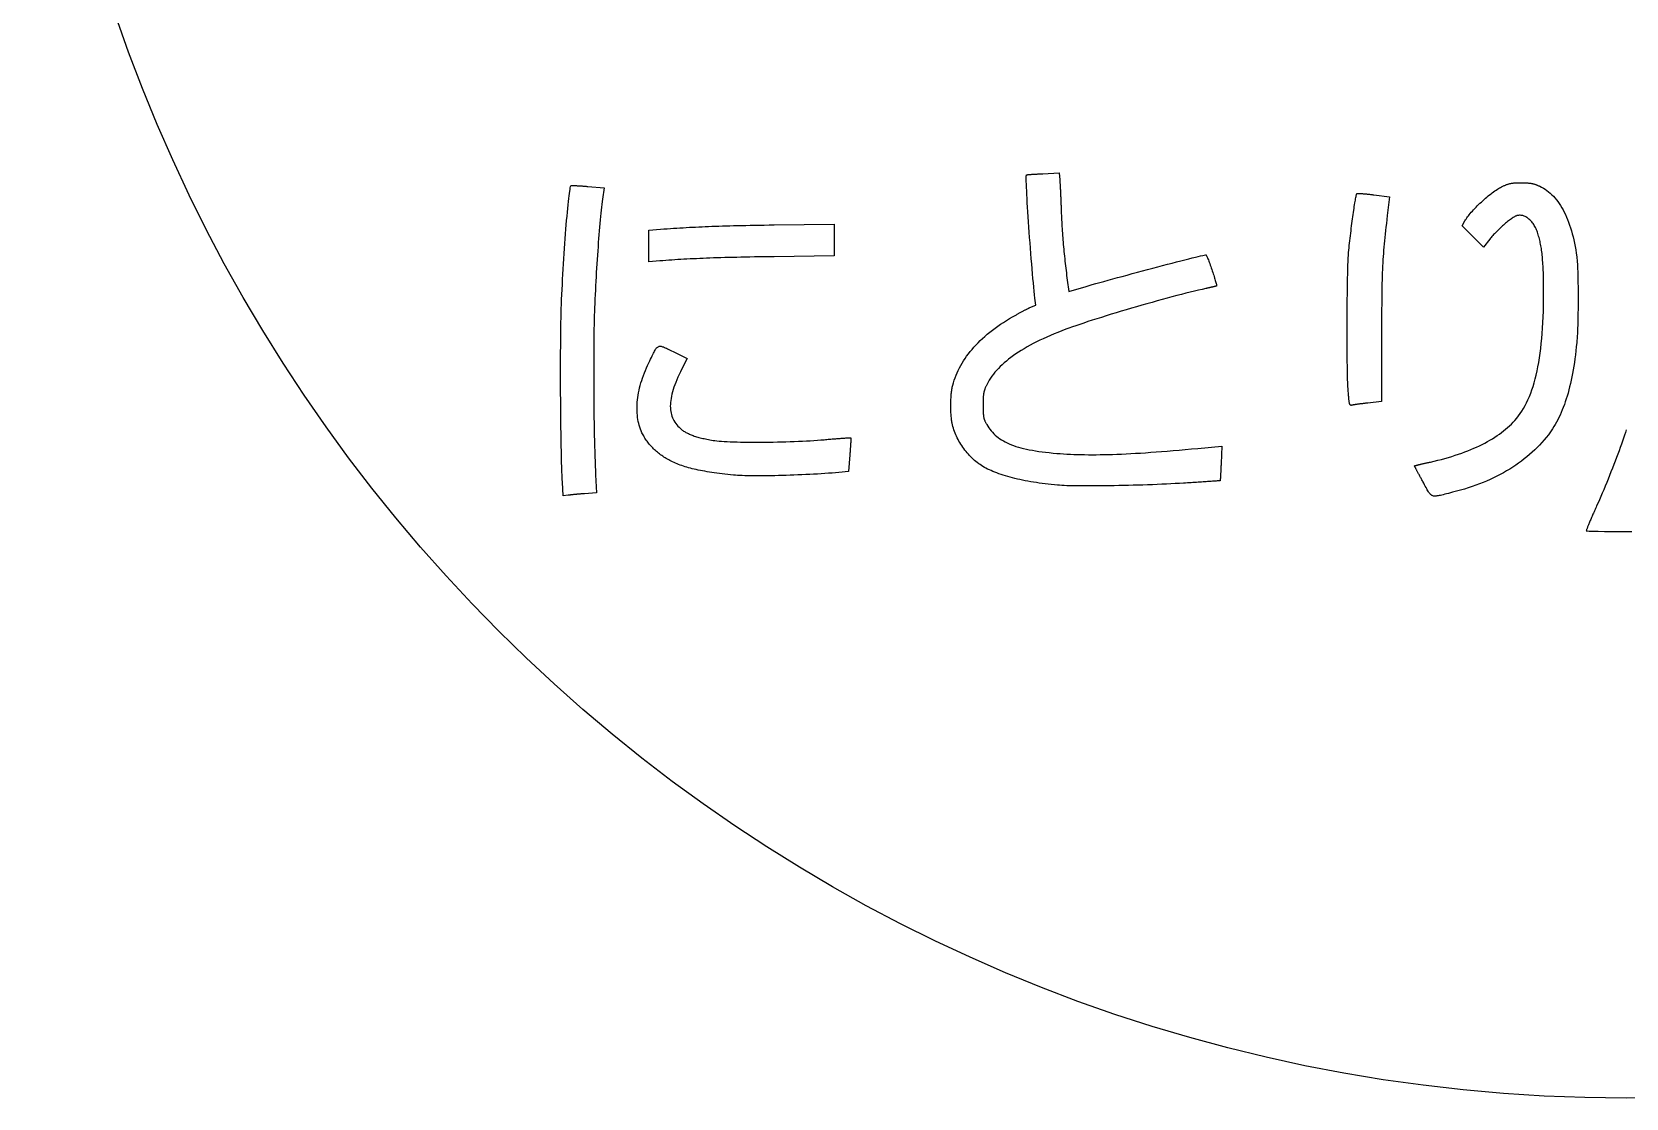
# Model space of a CAD drawing. Extents: x 2.5 to 77.5, y 2.5 to 77.5.
# Drawn here: x 2.5 to 40, y 2.5 to 27.58 of the extents above; entities that cross this region are included whole.
import ezdxf

# ---------------------------------------------------------------- set-up
doc = ezdxf.new("R2010")
doc.units = 0
doc.layers.get('0').update_dxf_attribs({"linetype": 'CONTINUOUS'})
doc.layers.add('NAME', color=7, linetype='CONTINUOUS')
doc.layers.add('NITORI', color=7, linetype='CONTINUOUS')

msp = doc.modelspace()

# ---------------------------------------------------------------- linework, layer by layer
msp.add_circle((40, 40), 37.5)
at = {"layer": 'NAME'}
for points in [[(24.528, 20.005), (24.57, 20.059), (24.614, 20.111), (24.66, 20.164), (24.708, 20.216), (24.757, 20.267), (24.809, 20.317), (24.862, 20.367), (24.917, 20.417), (24.974, 20.466), (25.033, 20.514), (25.093, 20.562), (25.156, 20.609), (25.22, 20.655), (25.286, 20.701), (25.354, 20.746), (25.423, 20.79), (25.495, 20.834), (25.568, 20.877), (25.583, 20.886), (25.597, 20.894), (25.612, 20.903), (25.627, 20.911), (25.643, 20.92), (25.658, 20.928), (25.673, 20.937), (25.688, 20.945), (25.704, 20.953), (25.719, 20.962), (25.734, 20.97), (25.749, 20.978), (25.764, 20.986), (25.779, 20.994), (25.793, 21.002), (25.808, 21.009), (25.822, 21.017), (25.836, 21.024), (25.849, 21.031), (25.862, 21.038), (25.875, 21.044), (25.888, 21.051), (25.9, 21.057), (25.911, 21.062), (25.922, 21.068), (25.933, 21.073), (25.943, 21.078), (25.952, 21.082), (25.961, 21.086), (25.969, 21.09), (25.977, 21.093), (26.114, 21.152), (26.095, 21.315), (26.086, 21.395), (26.077, 21.482), (26.067, 21.576), (26.058, 21.676), (26.048, 21.782), (26.038, 21.892), (26.028, 22.007), (26.018, 22.125), (26.009, 22.245), (25.999, 22.368), (25.989, 22.492), (25.98, 22.617), (25.97, 22.742), (25.961, 22.866), (25.953, 22.989), (25.944, 23.11), (25.936, 23.228), (25.929, 23.343), (25.922, 23.454), (25.915, 23.56), (25.91, 23.66), (25.905, 23.755), (25.9, 23.842), (25.896, 23.923), (25.893, 23.995), (25.891, 24.058), (25.89, 24.112), (25.89, 24.155), (25.89, 24.188), (25.892, 24.209), (25.895, 24.218), (25.896, 24.218), (25.898, 24.219), (25.901, 24.219), (25.905, 24.22), (25.91, 24.22), (25.915, 24.221), (25.922, 24.221), (25.93, 24.222), (25.938, 24.223), (25.948, 24.224), (25.958, 24.224), (25.968, 24.225), (25.98, 24.226), (25.992, 24.227), (26.005, 24.228), (26.019, 24.229), (26.033, 24.23), (26.048, 24.23), (26.063, 24.231), (26.079, 24.232), (26.095, 24.233), (26.112, 24.234), (26.13, 24.235), (26.148, 24.236), (26.166, 24.238), (26.184, 24.239), (26.203, 24.24), (26.223, 24.241), (26.242, 24.242), (26.262, 24.243), (26.282, 24.244), (26.661, 24.263), (26.678, 24.1), (26.678, 24.091), (26.679, 24.08), (26.68, 24.068), (26.681, 24.055), (26.682, 24.041), (26.683, 24.025), (26.685, 24.008), (26.686, 23.991), (26.687, 23.972), (26.688, 23.952), (26.689, 23.932), (26.69, 23.91), (26.691, 23.888), (26.692, 23.865), (26.694, 23.842), (26.695, 23.817), (26.696, 23.792), (26.697, 23.767), (26.698, 23.741), (26.699, 23.715), (26.701, 23.688), (26.702, 23.661), (26.703, 23.633), (26.704, 23.605), (26.705, 23.577), (26.706, 23.549), (26.707, 23.521), (26.708, 23.493), (26.709, 23.464), (26.71, 23.436), (26.711, 23.408), (26.713, 23.359), (26.714, 23.309), (26.716, 23.259), (26.719, 23.209), (26.721, 23.158), (26.724, 23.107), (26.727, 23.056), (26.73, 23.004), (26.733, 22.951), (26.737, 22.899), (26.741, 22.846), (26.744, 22.792), (26.749, 22.739), (26.753, 22.685), (26.757, 22.631), (26.762, 22.576), (26.767, 22.522), (26.772, 22.467), (26.777, 22.412), (26.783, 22.356), (26.789, 22.301), (26.794, 22.245), (26.8, 22.19), (26.807, 22.134), (26.813, 22.078), (26.82, 22.021), (26.826, 21.965), (26.833, 21.909), (26.84, 21.852), (26.848, 21.796), (26.855, 21.739), (26.891, 21.472), (27.3, 21.593), (27.368, 21.613), (27.444, 21.635), (27.527, 21.658), (27.618, 21.684), (27.714, 21.711), (27.816, 21.739), (27.923, 21.768), (28.033, 21.799), (28.147, 21.829), (28.264, 21.861), (28.383, 21.893), (28.503, 21.925), (28.623, 21.957), (28.744, 21.989), (28.864, 22.021), (28.982, 22.052), (29.098, 22.082), (29.212, 22.112), (29.322, 22.14), (29.427, 22.168), (29.528, 22.193), (29.623, 22.218), (29.712, 22.24), (29.794, 22.261), (29.869, 22.279), (29.935, 22.295), (29.992, 22.308), (30.04, 22.319), (30.077, 22.327), (30.103, 22.332), (30.117, 22.334), (30.12, 22.332), (30.125, 22.325), (30.13, 22.315), (30.137, 22.301), (30.145, 22.284), (30.153, 22.264), (30.163, 22.241), (30.173, 22.216), (30.183, 22.188), (30.194, 22.159), (30.206, 22.128), (30.217, 22.095), (30.229, 22.062), (30.241, 22.027), (30.253, 21.993), (30.265, 21.958), (30.277, 21.923), (30.288, 21.889), (30.299, 21.855), (30.309, 21.822), (30.319, 21.79), (30.328, 21.76), (30.337, 21.732), (30.344, 21.705), (30.351, 21.681), (30.356, 21.66), (30.361, 21.642), (30.364, 21.627), (30.365, 21.615), (30.366, 21.607), (30.364, 21.603), (30.364, 21.603), (30.362, 21.602), (30.36, 21.601), (30.357, 21.6), (30.354, 21.599), (30.35, 21.598), (30.345, 21.597), (30.34, 21.595), (30.335, 21.594), (30.329, 21.592), (30.322, 21.591), (30.315, 21.589), (30.308, 21.587), (30.3, 21.585), (30.291, 21.583), (30.282, 21.581), (30.273, 21.578), (30.264, 21.576), (30.254, 21.574), (30.243, 21.571), (30.233, 21.569), (30.222, 21.566), (30.211, 21.564), (30.2, 21.561), (30.188, 21.559), (30.176, 21.556), (30.164, 21.553), (30.152, 21.55), (30.139, 21.548), (30.126, 21.545), (30.114, 21.542), (30.03, 21.523), (29.94, 21.502), (29.846, 21.48), (29.748, 21.456), (29.645, 21.43), (29.539, 21.403), (29.43, 21.375), (29.317, 21.345), (29.203, 21.314), (29.086, 21.283), (28.968, 21.25), (28.848, 21.217), (28.727, 21.183), (28.606, 21.148), (28.484, 21.113), (28.363, 21.078), (28.242, 21.042), (28.122, 21.007), (28.003, 20.971), (27.887, 20.936), (27.772, 20.9), (27.659, 20.865), (27.55, 20.831), (27.444, 20.797), (27.341, 20.764), (27.242, 20.731), (27.148, 20.7), (27.058, 20.669), (26.974, 20.64), (26.894, 20.611), (26.821, 20.584), (26.727, 20.549), (26.635, 20.512), (26.545, 20.476), (26.457, 20.438), (26.372, 20.401), (26.289, 20.363), (26.209, 20.325), (26.131, 20.286), (26.055, 20.248), (25.981, 20.208), (25.91, 20.169), (25.841, 20.128), (25.774, 20.088), (25.71, 20.047), (25.648, 20.006), (25.588, 19.964), (25.531, 19.922), (25.475, 19.88), (25.423, 19.837), (25.372, 19.794), (25.324, 19.751), (25.278, 19.707), (25.234, 19.663), (25.193, 19.618), (25.154, 19.573), (25.117, 19.527), (25.083, 19.482), (25.051, 19.435), (25.021, 19.389), (24.993, 19.342), (24.968, 19.294), (24.96, 19.279), (24.953, 19.264), (24.946, 19.249), (24.939, 19.235), (24.933, 19.222), (24.927, 19.209), (24.922, 19.196), (24.917, 19.184), (24.912, 19.171), (24.908, 19.159), (24.904, 19.147), (24.9, 19.135), (24.897, 19.123), (24.894, 19.11), (24.891, 19.098), (24.889, 19.085), (24.887, 19.071), (24.885, 19.057), (24.883, 19.043), (24.882, 19.028), (24.88, 19.012), (24.879, 18.996), (24.878, 18.978), (24.877, 18.96), (24.877, 18.941), (24.876, 18.92), (24.876, 18.899), (24.876, 18.876), (24.876, 18.852), (24.875, 18.827), (24.875, 18.8), (24.875, 18.774), (24.876, 18.749), (24.876, 18.725), (24.876, 18.702), (24.876, 18.681), (24.877, 18.661), (24.877, 18.642), (24.878, 18.624), (24.879, 18.607), (24.88, 18.591), (24.881, 18.576), (24.882, 18.561), (24.884, 18.548), (24.886, 18.535), (24.888, 18.522), (24.89, 18.51), (24.892, 18.498), (24.895, 18.487), (24.898, 18.476), (24.901, 18.466), (24.905, 18.455), (24.909, 18.445), (24.913, 18.435), (24.918, 18.424), (24.922, 18.414), (24.928, 18.403), (24.933, 18.393), (24.939, 18.382), (24.945, 18.37), (24.952, 18.359), (24.959, 18.346), (24.984, 18.306), (25.01, 18.268), (25.037, 18.231), (25.065, 18.195), (25.095, 18.161), (25.127, 18.128), (25.16, 18.097), (25.194, 18.066), (25.231, 18.038), (25.269, 18.01), (25.309, 17.983), (25.351, 17.958), (25.395, 17.934), (25.442, 17.911), (25.49, 17.889), (25.54, 17.868), (25.593, 17.849), (25.648, 17.83), (25.706, 17.812), (25.766, 17.795), (25.829, 17.779), (25.894, 17.765), (25.962, 17.75), (26.033, 17.737), (26.107, 17.725), (26.184, 17.713), (26.263, 17.702), (26.346, 17.692), (26.432, 17.683), (26.521, 17.674), (26.613, 17.666), (26.69, 17.66), (26.767, 17.654), (26.846, 17.65), (26.927, 17.646), (27.008, 17.642), (27.091, 17.639), (27.176, 17.637), (27.262, 17.635), (27.351, 17.634), (27.44, 17.634), (27.532, 17.634), (27.626, 17.635), (27.722, 17.637), (27.82, 17.639), (27.921, 17.642), (28.024, 17.646), (28.129, 17.65), (28.238, 17.655), (28.348, 17.661), (28.462, 17.667), (28.579, 17.674), (28.698, 17.682), (28.821, 17.69), (28.946, 17.699), (29.075, 17.709), (29.208, 17.72), (29.344, 17.731), (29.483, 17.743), (29.626, 17.755), (29.773, 17.769), (29.924, 17.783), (30.49, 17.836), (30.472, 17.431), (30.472, 17.41), (30.471, 17.388), (30.47, 17.368), (30.469, 17.347), (30.468, 17.327), (30.467, 17.307), (30.466, 17.288), (30.465, 17.269), (30.464, 17.25), (30.464, 17.232), (30.463, 17.215), (30.462, 17.198), (30.461, 17.182), (30.46, 17.166), (30.46, 17.151), (30.459, 17.137), (30.458, 17.123), (30.458, 17.11), (30.457, 17.098), (30.456, 17.087), (30.456, 17.076), (30.455, 17.066), (30.455, 17.058), (30.454, 17.05), (30.454, 17.043), (30.453, 17.037), (30.453, 17.032), (30.452, 17.028), (30.452, 17.025), (30.452, 17.023), (30.452, 17.022), (30.45, 17.022), (30.447, 17.021), (30.441, 17.021), (30.432, 17.02), (30.422, 17.019), (30.41, 17.018), (30.395, 17.017), (30.378, 17.016), (30.36, 17.015), (30.34, 17.013), (30.318, 17.012), (30.294, 17.01), (30.268, 17.009), (30.241, 17.007), (30.213, 17.005), (30.182, 17.003), (30.151, 17.001), (30.118, 16.998), (30.084, 16.996), (30.048, 16.994), (30.011, 16.992), (29.974, 16.989), (29.935, 16.987), (29.895, 16.984), (29.854, 16.981), (29.812, 16.979), (29.769, 16.976), (29.726, 16.973), (29.682, 16.97), (29.637, 16.968), (29.592, 16.965), (29.494, 16.959), (29.394, 16.953), (29.29, 16.948), (29.185, 16.943), (29.077, 16.938), (28.967, 16.933), (28.856, 16.929), (28.744, 16.924), (28.631, 16.921), (28.518, 16.917), (28.405, 16.914), (28.292, 16.911), (28.179, 16.908), (28.067, 16.906), (27.957, 16.904), (27.848, 16.902), (27.741, 16.901), (27.636, 16.9), (27.534, 16.899), (27.435, 16.898), (27.339, 16.898), (27.246, 16.899), (27.157, 16.899), (27.073, 16.9), (26.993, 16.901), (26.917, 16.903), (26.847, 16.905), (26.783, 16.908), (26.724, 16.911), (26.671, 16.914), (26.625, 16.917), (26.625, 16.917), (26.625, 16.917), (26.552, 16.924), (26.479, 16.932), (26.407, 16.94), (26.336, 16.948), (26.265, 16.957), (26.196, 16.967), (26.128, 16.977), (26.061, 16.988), (25.995, 16.999), (25.93, 17.011), (25.866, 17.023), (25.803, 17.036), (25.742, 17.049), (25.681, 17.062), (25.622, 17.076), (25.564, 17.091), (25.508, 17.106), (25.453, 17.121), (25.399, 17.137), (25.347, 17.153), (25.296, 17.17), (25.246, 17.187), (25.198, 17.204), (25.152, 17.222), (25.107, 17.24), (25.064, 17.259), (25.022, 17.278), (24.982, 17.297), (24.943, 17.317), (24.907, 17.337), (24.872, 17.357), (24.838, 17.378), (24.805, 17.4), (24.772, 17.423), (24.739, 17.448), (24.707, 17.473), (24.676, 17.5), (24.645, 17.528), (24.615, 17.556), (24.585, 17.585), (24.556, 17.616), (24.528, 17.647), (24.5, 17.679), (24.473, 17.711), (24.447, 17.744), (24.421, 17.778), (24.397, 17.813), (24.373, 17.848), (24.35, 17.883), (24.328, 17.919), (24.307, 17.956), (24.287, 17.993), (24.268, 18.03), (24.25, 18.067), (24.233, 18.105), (24.218, 18.143), (24.203, 18.181), (24.189, 18.22), (24.177, 18.258), (24.166, 18.297), (24.156, 18.335), (24.147, 18.374), (24.142, 18.397), (24.138, 18.422), (24.134, 18.448), (24.131, 18.474), (24.128, 18.502), (24.125, 18.531), (24.122, 18.56), (24.12, 18.59), (24.118, 18.621), (24.117, 18.652), (24.116, 18.683), (24.115, 18.715), (24.114, 18.747), (24.114, 18.78), (24.114, 18.812), (24.115, 18.844), (24.116, 18.877), (24.117, 18.909), (24.118, 18.94), (24.12, 18.972), (24.122, 19.003), (24.124, 19.033), (24.127, 19.063), (24.13, 19.092), (24.134, 19.12), (24.137, 19.148), (24.141, 19.174), (24.146, 19.2), (24.15, 19.224), (24.155, 19.247), (24.161, 19.269), (24.177, 19.328), (24.195, 19.387), (24.216, 19.445), (24.238, 19.503), (24.263, 19.561), (24.289, 19.618), (24.317, 19.675), (24.348, 19.731), (24.38, 19.787), (24.414, 19.842), (24.45, 19.897), (24.488, 19.951)], [(37.868, 22.975), (37.855, 23), (37.841, 23.024), (37.827, 23.047), (37.812, 23.069), (37.797, 23.09), (37.781, 23.11), (37.765, 23.128), (37.749, 23.146), (37.732, 23.162), (37.715, 23.178), (37.697, 23.192), (37.679, 23.205), (37.661, 23.217), (37.643, 23.227), (37.624, 23.237), (37.605, 23.245), (37.586, 23.251), (37.567, 23.257), (37.548, 23.261), (37.528, 23.264), (37.509, 23.265), (37.489, 23.265), (37.469, 23.264), (37.449, 23.261), (37.43, 23.257), (37.418, 23.253), (37.405, 23.248), (37.391, 23.241), (37.375, 23.233), (37.358, 23.223), (37.34, 23.211), (37.321, 23.198), (37.301, 23.184), (37.28, 23.169), (37.258, 23.153), (37.236, 23.136), (37.213, 23.117), (37.19, 23.098), (37.166, 23.078), (37.142, 23.058), (37.117, 23.037), (37.093, 23.015), (37.068, 22.993), (37.044, 22.971), (37.02, 22.948), (36.996, 22.925), (36.972, 22.902), (36.949, 22.879), (36.926, 22.856), (36.904, 22.833), (36.883, 22.811), (36.863, 22.789), (36.843, 22.767), (36.825, 22.745), (36.808, 22.724), (36.792, 22.704), (36.647, 22.518), (36.397, 22.768), (36.147, 23.018), (36.208, 23.135), (36.22, 23.156), (36.234, 23.178), (36.25, 23.202), (36.269, 23.227), (36.289, 23.253), (36.31, 23.28), (36.334, 23.308), (36.359, 23.337), (36.385, 23.366), (36.412, 23.396), (36.441, 23.426), (36.47, 23.456), (36.5, 23.486), (36.531, 23.517), (36.563, 23.547), (36.595, 23.577), (36.627, 23.607), (36.66, 23.636), (36.693, 23.665), (36.725, 23.693), (36.758, 23.72), (36.79, 23.747), (36.822, 23.772), (36.853, 23.796), (36.884, 23.819), (36.914, 23.84), (36.943, 23.86), (36.971, 23.879), (36.997, 23.895), (37.023, 23.91), (37.047, 23.922), (37.065, 23.932), (37.083, 23.94), (37.1, 23.948), (37.116, 23.956), (37.131, 23.963), (37.146, 23.97), (37.16, 23.976), (37.174, 23.982), (37.188, 23.988), (37.201, 23.993), (37.214, 23.997), (37.227, 24.001), (37.239, 24.005), (37.252, 24.009), (37.265, 24.012), (37.277, 24.015), (37.29, 24.017), (37.303, 24.02), (37.317, 24.022), (37.331, 24.023), (37.345, 24.025), (37.36, 24.026), (37.376, 24.027), (37.392, 24.028), (37.409, 24.029), (37.426, 24.029), (37.445, 24.03), (37.464, 24.03), (37.485, 24.03), (37.506, 24.031), (37.529, 24.031), (37.55, 24.031), (37.57, 24.03), (37.59, 24.03), (37.608, 24.03), (37.626, 24.029), (37.643, 24.029), (37.659, 24.028), (37.675, 24.027), (37.69, 24.026), (37.705, 24.025), (37.719, 24.024), (37.733, 24.022), (37.746, 24.02), (37.759, 24.019), (37.771, 24.017), (37.784, 24.014), (37.796, 24.012), (37.808, 24.009), (37.82, 24.006), (37.831, 24.003), (37.843, 23.999), (37.855, 23.996), (37.866, 23.992), (37.878, 23.988), (37.89, 23.983), (37.902, 23.978), (37.914, 23.973), (37.927, 23.968), (37.94, 23.962), (37.953, 23.956), (37.967, 23.95), (38.011, 23.928), (38.053, 23.904), (38.095, 23.877), (38.136, 23.849), (38.176, 23.818), (38.215, 23.785), (38.252, 23.75), (38.289, 23.712), (38.325, 23.673), (38.36, 23.631), (38.393, 23.587), (38.426, 23.542), (38.458, 23.494), (38.488, 23.444), (38.518, 23.392), (38.546, 23.338), (38.573, 23.282), (38.599, 23.224), (38.624, 23.164), (38.648, 23.101), (38.671, 23.037), (38.693, 22.971), (38.714, 22.903), (38.733, 22.833), (38.752, 22.761), (38.769, 22.688), (38.785, 22.612), (38.8, 22.534), (38.814, 22.455), (38.826, 22.373), (38.838, 22.29), (38.842, 22.254), (38.846, 22.213), (38.849, 22.167), (38.853, 22.117), (38.856, 22.062), (38.858, 22.004), (38.861, 21.942), (38.863, 21.877), (38.865, 21.81), (38.867, 21.74), (38.868, 21.668), (38.869, 21.594), (38.87, 21.518), (38.871, 21.441), (38.871, 21.364), (38.871, 21.286), (38.871, 21.208), (38.87, 21.129), (38.869, 21.052), (38.868, 20.975), (38.867, 20.899), (38.865, 20.824), (38.863, 20.752), (38.861, 20.681), (38.859, 20.613), (38.856, 20.547), (38.853, 20.484), (38.849, 20.425), (38.846, 20.37), (38.842, 20.318), (38.838, 20.271), (38.828, 20.173), (38.818, 20.078), (38.806, 19.984), (38.794, 19.893), (38.782, 19.803), (38.768, 19.716), (38.754, 19.63), (38.739, 19.547), (38.724, 19.465), (38.707, 19.385), (38.69, 19.307), (38.672, 19.231), (38.653, 19.157), (38.634, 19.085), (38.613, 19.014), (38.592, 18.945), (38.57, 18.878), (38.547, 18.812), (38.523, 18.748), (38.499, 18.686), (38.474, 18.625), (38.447, 18.567), (38.42, 18.509), (38.392, 18.453), (38.363, 18.399), (38.334, 18.346), (38.303, 18.295), (38.272, 18.245), (38.239, 18.197), (38.206, 18.15), (38.172, 18.104), (38.122, 18.042), (38.071, 17.98), (38.018, 17.92), (37.964, 17.861), (37.908, 17.804), (37.85, 17.747), (37.791, 17.692), (37.73, 17.638), (37.668, 17.585), (37.604, 17.534), (37.539, 17.484), (37.472, 17.435), (37.403, 17.387), (37.333, 17.341), (37.262, 17.295), (37.189, 17.251), (37.114, 17.209), (37.038, 17.167), (36.961, 17.127), (36.882, 17.089), (36.801, 17.051), (36.719, 17.015), (36.636, 16.98), (36.551, 16.947), (36.465, 16.914), (36.377, 16.884), (36.288, 16.854), (36.198, 16.826), (36.106, 16.799), (36.013, 16.773), (35.919, 16.749), (35.867, 16.736), (35.82, 16.724), (35.776, 16.713), (35.735, 16.703), (35.697, 16.693), (35.663, 16.685), (35.631, 16.677), (35.602, 16.671), (35.576, 16.666), (35.551, 16.663), (35.529, 16.66), (35.508, 16.659), (35.489, 16.66), (35.472, 16.662), (35.456, 16.666), (35.441, 16.671), (35.427, 16.678), (35.413, 16.688), (35.4, 16.698), (35.388, 16.711), (35.375, 16.726), (35.363, 16.743), (35.35, 16.763), (35.337, 16.784), (35.323, 16.808), (35.309, 16.834), (35.293, 16.863), (35.277, 16.894), (35.259, 16.928), (35.239, 16.964), (35.218, 17.004), (35.218, 17.004), (35.218, 17.004), (35.207, 17.023), (35.197, 17.042), (35.187, 17.061), (35.176, 17.079), (35.167, 17.097), (35.157, 17.115), (35.147, 17.133), (35.138, 17.15), (35.129, 17.166), (35.12, 17.183), (35.112, 17.198), (35.104, 17.214), (35.096, 17.228), (35.088, 17.242), (35.081, 17.256), (35.074, 17.269), (35.067, 17.281), (35.061, 17.293), (35.056, 17.304), (35.05, 17.314), (35.045, 17.324), (35.041, 17.333), (35.036, 17.341), (35.033, 17.348), (35.03, 17.354), (35.027, 17.36), (35.025, 17.364), (35.023, 17.368), (35.022, 17.371), (35.021, 17.373), (35.021, 17.373), (35.022, 17.374), (35.024, 17.374), (35.026, 17.375), (35.03, 17.376), (35.034, 17.377), (35.04, 17.379), (35.046, 17.381), (35.054, 17.382), (35.062, 17.384), (35.07, 17.387), (35.08, 17.389), (35.09, 17.391), (35.102, 17.394), (35.113, 17.397), (35.126, 17.4), (35.139, 17.403), (35.153, 17.406), (35.167, 17.409), (35.182, 17.413), (35.197, 17.417), (35.213, 17.42), (35.23, 17.424), (35.246, 17.428), (35.264, 17.432), (35.281, 17.436), (35.299, 17.44), (35.318, 17.444), (35.337, 17.448), (35.356, 17.453), (35.375, 17.457), (35.395, 17.461), (35.483, 17.482), (35.57, 17.503), (35.655, 17.525), (35.738, 17.547), (35.82, 17.571), (35.901, 17.595), (35.979, 17.62), (36.056, 17.645), (36.132, 17.672), (36.205, 17.699), (36.278, 17.727), (36.348, 17.755), (36.417, 17.785), (36.484, 17.815), (36.55, 17.845), (36.614, 17.877), (36.677, 17.909), (36.737, 17.942), (36.797, 17.976), (36.854, 18.011), (36.91, 18.046), (36.965, 18.082), (37.018, 18.119), (37.069, 18.157), (37.118, 18.195), (37.166, 18.234), (37.213, 18.274), (37.257, 18.315), (37.301, 18.356), (37.342, 18.398), (37.382, 18.441), (37.426, 18.492), (37.469, 18.546), (37.51, 18.602), (37.55, 18.662), (37.588, 18.724), (37.624, 18.789), (37.659, 18.857), (37.692, 18.927), (37.724, 19.001), (37.755, 19.078), (37.784, 19.158), (37.811, 19.241), (37.837, 19.327), (37.861, 19.416), (37.884, 19.508), (37.906, 19.604), (37.926, 19.702), (37.945, 19.804), (37.962, 19.91), (37.978, 20.019), (37.992, 20.131), (38.005, 20.246), (38.017, 20.365), (38.027, 20.488), (38.036, 20.614), (38.043, 20.744), (38.049, 20.877), (38.054, 21.014), (38.057, 21.155), (38.059, 21.299), (38.06, 21.447), (38.06, 21.513), (38.06, 21.577), (38.059, 21.639), (38.058, 21.699), (38.057, 21.757), (38.056, 21.813), (38.055, 21.868), (38.053, 21.921), (38.051, 21.972), (38.049, 22.022), (38.046, 22.07), (38.044, 22.116), (38.041, 22.162), (38.037, 22.206), (38.034, 22.248), (38.03, 22.29), (38.026, 22.33), (38.022, 22.37), (38.017, 22.408), (38.012, 22.445), (38.006, 22.481), (38.001, 22.517), (37.995, 22.551), (37.988, 22.585), (37.982, 22.619), (37.975, 22.651), (37.967, 22.683), (37.96, 22.715), (37.952, 22.746), (37.943, 22.776), (37.935, 22.807), (37.925, 22.837), (37.915, 22.867), (37.904, 22.895), (37.893, 22.923), (37.881, 22.95)], [(14.957, 21.166), (14.961, 21.281), (14.966, 21.399), (14.972, 21.517), (14.978, 21.638), (14.984, 21.759), (14.991, 21.88), (14.998, 22.002), (15.006, 22.124), (15.013, 22.245), (15.021, 22.365), (15.029, 22.484), (15.037, 22.601), (15.045, 22.715), (15.054, 22.828), (15.062, 22.937), (15.071, 23.043), (15.079, 23.145), (15.088, 23.243), (15.096, 23.336), (15.105, 23.425), (15.113, 23.508), (15.121, 23.586), (15.129, 23.658), (15.137, 23.723), (15.144, 23.781), (15.151, 23.832), (15.158, 23.876), (15.165, 23.911), (15.171, 23.939), (15.177, 23.957), (15.182, 23.966), (15.183, 23.966), (15.185, 23.967), (15.188, 23.967), (15.193, 23.967), (15.198, 23.967), (15.204, 23.967), (15.211, 23.967), (15.219, 23.967), (15.227, 23.967), (15.237, 23.967), (15.247, 23.966), (15.258, 23.966), (15.27, 23.965), (15.282, 23.965), (15.296, 23.964), (15.309, 23.963), (15.324, 23.962), (15.339, 23.961), (15.355, 23.96), (15.371, 23.959), (15.388, 23.958), (15.405, 23.957), (15.422, 23.956), (15.44, 23.955), (15.459, 23.953), (15.478, 23.952), (15.497, 23.95), (15.516, 23.949), (15.536, 23.947), (15.556, 23.946), (15.577, 23.944), (15.96, 23.912), (15.942, 23.8), (15.935, 23.753), (15.928, 23.702), (15.921, 23.646), (15.913, 23.587), (15.906, 23.523), (15.898, 23.456), (15.891, 23.386), (15.883, 23.312), (15.876, 23.235), (15.868, 23.155), (15.861, 23.072), (15.853, 22.986), (15.846, 22.898), (15.839, 22.808), (15.831, 22.716), (15.824, 22.622), (15.817, 22.525), (15.81, 22.428), (15.803, 22.329), (15.796, 22.228), (15.79, 22.127), (15.783, 22.024), (15.777, 21.921), (15.771, 21.817), (15.765, 21.713), (15.76, 21.609), (15.754, 21.504), (15.749, 21.4), (15.744, 21.295), (15.739, 21.192), (15.735, 21.089), (15.732, 21.001), (15.729, 20.907), (15.726, 20.806), (15.724, 20.699), (15.722, 20.585), (15.72, 20.467), (15.718, 20.343), (15.717, 20.216), (15.716, 20.084), (15.715, 19.949), (15.715, 19.811), (15.715, 19.67), (15.715, 19.527), (15.715, 19.383), (15.716, 19.238), (15.717, 19.092), (15.718, 18.946), (15.719, 18.801), (15.721, 18.656), (15.722, 18.513), (15.725, 18.372), (15.727, 18.232), (15.729, 18.096), (15.732, 17.963), (15.735, 17.834), (15.739, 17.708), (15.742, 17.588), (15.746, 17.472), (15.75, 17.363), (15.754, 17.259), (15.758, 17.162), (15.778, 16.738), (15.501, 16.717), (15.487, 16.716), (15.472, 16.715), (15.457, 16.714), (15.442, 16.713), (15.426, 16.712), (15.411, 16.71), (15.396, 16.709), (15.381, 16.708), (15.366, 16.706), (15.351, 16.705), (15.337, 16.704), (15.322, 16.703), (15.308, 16.701), (15.294, 16.7), (15.28, 16.699), (15.266, 16.697), (15.253, 16.696), (15.24, 16.695), (15.227, 16.693), (15.215, 16.692), (15.203, 16.691), (15.191, 16.69), (15.18, 16.689), (15.17, 16.687), (15.16, 16.686), (15.15, 16.685), (15.141, 16.684), (15.133, 16.683), (15.126, 16.682), (15.119, 16.681), (15.112, 16.68), (15, 16.664), (14.98, 16.985), (14.98, 16.985), (14.98, 16.985), (14.976, 17.059), (14.972, 17.144), (14.968, 17.239), (14.964, 17.343), (14.961, 17.456), (14.958, 17.578), (14.955, 17.706), (14.952, 17.842), (14.949, 17.983), (14.947, 18.129), (14.945, 18.28), (14.943, 18.435), (14.941, 18.593), (14.94, 18.753), (14.939, 18.916), (14.938, 19.079), (14.937, 19.242), (14.937, 19.405), (14.937, 19.567), (14.937, 19.727), (14.937, 19.885), (14.938, 20.039), (14.939, 20.189), (14.94, 20.335), (14.942, 20.475), (14.943, 20.61), (14.945, 20.737), (14.948, 20.858), (14.95, 20.97), (14.953, 21.073)], [(33.443, 21.411), (33.445, 21.537), (33.447, 21.659), (33.449, 21.776), (33.452, 21.887), (33.455, 21.992), (33.458, 22.089), (33.461, 22.179), (33.465, 22.26), (33.469, 22.331), (33.473, 22.392), (33.477, 22.443), (33.483, 22.498), (33.489, 22.554), (33.495, 22.611), (33.501, 22.668), (33.508, 22.726), (33.515, 22.784), (33.522, 22.842), (33.529, 22.899), (33.536, 22.957), (33.543, 23.014), (33.55, 23.07), (33.557, 23.125), (33.565, 23.18), (33.572, 23.233), (33.579, 23.284), (33.586, 23.334), (33.593, 23.383), (33.6, 23.429), (33.607, 23.473), (33.613, 23.515), (33.62, 23.555), (33.626, 23.591), (33.632, 23.625), (33.637, 23.656), (33.642, 23.684), (33.647, 23.709), (33.652, 23.729), (33.656, 23.747), (33.66, 23.76), (33.663, 23.769), (33.666, 23.774), (33.668, 23.775), (33.671, 23.776), (33.674, 23.777), (33.679, 23.778), (33.685, 23.778), (33.691, 23.779), (33.699, 23.779), (33.707, 23.779), (33.716, 23.779), (33.726, 23.779), (33.736, 23.779), (33.747, 23.778), (33.759, 23.778), (33.772, 23.777), (33.785, 23.776), (33.799, 23.775), (33.814, 23.774), (33.829, 23.773), (33.844, 23.772), (33.86, 23.77), (33.877, 23.769), (33.894, 23.767), (33.911, 23.765), (33.929, 23.763), (33.947, 23.761), (33.966, 23.759), (33.985, 23.757), (34.004, 23.755), (34.023, 23.752), (34.043, 23.75), (34.062, 23.747), (34.435, 23.697), (34.382, 23.257), (34.371, 23.163), (34.36, 23.074), (34.35, 22.988), (34.341, 22.904), (34.332, 22.823), (34.324, 22.744), (34.316, 22.667), (34.309, 22.592), (34.302, 22.517), (34.296, 22.444), (34.29, 22.37), (34.285, 22.296), (34.28, 22.222), (34.275, 22.148), (34.271, 22.072), (34.268, 21.994), (34.264, 21.915), (34.262, 21.833), (34.259, 21.749), (34.257, 21.662), (34.255, 21.571), (34.253, 21.477), (34.252, 21.378), (34.25, 21.276), (34.25, 21.168), (34.249, 21.055), (34.248, 20.937), (34.248, 20.812), (34.248, 20.681), (34.248, 20.544), (34.248, 20.4), (34.249, 18.886), (33.921, 18.849), (33.903, 18.847), (33.886, 18.845), (33.869, 18.843), (33.852, 18.84), (33.835, 18.838), (33.818, 18.836), (33.802, 18.834), (33.785, 18.832), (33.769, 18.83), (33.754, 18.828), (33.738, 18.827), (33.723, 18.825), (33.709, 18.823), (33.694, 18.821), (33.681, 18.819), (33.667, 18.817), (33.654, 18.815), (33.642, 18.814), (33.63, 18.812), (33.619, 18.81), (33.609, 18.809), (33.599, 18.807), (33.589, 18.806), (33.581, 18.804), (33.573, 18.803), (33.565, 18.802), (33.559, 18.801), (33.553, 18.8), (33.548, 18.799), (33.544, 18.798), (33.541, 18.797), (33.537, 18.796), (33.533, 18.795), (33.529, 18.795), (33.526, 18.795), (33.522, 18.796), (33.519, 18.797), (33.516, 18.799), (33.513, 18.802), (33.51, 18.805), (33.507, 18.809), (33.505, 18.813), (33.502, 18.819), (33.5, 18.825), (33.497, 18.832), (33.495, 18.84), (33.493, 18.849), (33.491, 18.858), (33.489, 18.869), (33.487, 18.881), (33.485, 18.894), (33.483, 18.908), (33.481, 18.923), (33.479, 18.94), (33.478, 18.957), (33.476, 18.976), (33.474, 18.996), (33.472, 19.018), (33.47, 19.041), (33.468, 19.065), (33.466, 19.091), (33.464, 19.118), (33.464, 19.118), (33.464, 19.118), (33.46, 19.176), (33.456, 19.244), (33.453, 19.322), (33.45, 19.408), (33.447, 19.503), (33.445, 19.606), (33.443, 19.715), (33.441, 19.83), (33.44, 19.95), (33.438, 20.075), (33.438, 20.203), (33.437, 20.335), (33.437, 20.469), (33.437, 20.605), (33.437, 20.741), (33.438, 20.878), (33.438, 21.014), (33.44, 21.148), (33.441, 21.281)], [(19.296, 23.028), (19.398, 23.03), (19.504, 23.032), (19.613, 23.034), (19.726, 23.036), (19.843, 23.038), (19.964, 23.04), (21.373, 23.06), (21.373, 22.686), (21.373, 22.312), (19.964, 22.292), (19.842, 22.291), (19.724, 22.289), (19.609, 22.287), (19.497, 22.285), (19.388, 22.283), (19.283, 22.281), (19.18, 22.279), (19.08, 22.276), (18.983, 22.274), (18.888, 22.272), (18.796, 22.269), (18.706, 22.266), (18.619, 22.264), (18.533, 22.261), (18.449, 22.258), (18.368, 22.255), (18.287, 22.252), (18.209, 22.249), (18.131, 22.245), (18.056, 22.242), (17.981, 22.238), (17.907, 22.234), (17.834, 22.23), (17.763, 22.226), (17.691, 22.222), (17.621, 22.217), (17.55, 22.213), (17.48, 22.208), (17.411, 22.203), (17.341, 22.198), (17.271, 22.192), (17.014, 22.173), (17.014, 22.546), (17.014, 22.546), (17.014, 22.919), (17.287, 22.939), (17.366, 22.945), (17.443, 22.95), (17.519, 22.955), (17.595, 22.96), (17.67, 22.965), (17.744, 22.97), (17.818, 22.974), (17.891, 22.979), (17.965, 22.983), (18.039, 22.986), (18.113, 22.99), (18.188, 22.994), (18.263, 22.997), (18.34, 23), (18.417, 23.003), (18.496, 23.006), (18.576, 23.009), (18.659, 23.012), (18.742, 23.015), (18.829, 23.017), (18.917, 23.02), (19.007, 23.022), (19.101, 23.024), (19.197, 23.026)], [(18.722, 17.95), (18.786, 17.946), (18.854, 17.943), (18.927, 17.939), (19.005, 17.937), (19.086, 17.934), (19.171, 17.932), (19.259, 17.931), (19.35, 17.93), (19.443, 17.929), (19.539, 17.929), (19.636, 17.929), (19.735, 17.929), (19.834, 17.93), (19.935, 17.932), (20.035, 17.934), (20.136, 17.936), (20.236, 17.939), (20.335, 17.942), (20.433, 17.945), (20.53, 17.949), (20.625, 17.953), (20.717, 17.958), (20.807, 17.963), (20.894, 17.968), (20.978, 17.974), (21.058, 17.98), (21.134, 17.987), (21.167, 17.99), (21.199, 17.993), (21.231, 17.996), (21.262, 17.998), (21.293, 18.001), (21.323, 18.004), (21.353, 18.006), (21.382, 18.009), (21.41, 18.011), (21.437, 18.013), (21.464, 18.015), (21.49, 18.017), (21.515, 18.019), (21.539, 18.021), (21.562, 18.023), (21.584, 18.024), (21.605, 18.026), (21.625, 18.027), (21.643, 18.029), (21.661, 18.03), (21.677, 18.031), (21.692, 18.032), (21.706, 18.032), (21.718, 18.033), (21.729, 18.033), (21.738, 18.034), (21.746, 18.034), (21.752, 18.034), (21.757, 18.034), (21.76, 18.033), (21.761, 18.033), (21.762, 18.032), (21.762, 18.029), (21.763, 18.026), (21.763, 18.022), (21.763, 18.017), (21.763, 18.011), (21.763, 18.003), (21.763, 17.995), (21.763, 17.987), (21.762, 17.977), (21.762, 17.966), (21.762, 17.955), (21.761, 17.943), (21.76, 17.93), (21.76, 17.917), (21.759, 17.903), (21.758, 17.888), (21.757, 17.872), (21.756, 17.856), (21.755, 17.84), (21.754, 17.823), (21.753, 17.805), (21.751, 17.787), (21.75, 17.768), (21.749, 17.75), (21.747, 17.73), (21.746, 17.711), (21.744, 17.691), (21.743, 17.67), (21.741, 17.65), (21.739, 17.629), (21.707, 17.236), (21.485, 17.216), (21.406, 17.209), (21.324, 17.203), (21.24, 17.197), (21.154, 17.191), (21.067, 17.185), (20.978, 17.179), (20.887, 17.174), (20.796, 17.169), (20.704, 17.165), (20.611, 17.161), (20.519, 17.157), (20.426, 17.153), (20.333, 17.15), (20.242, 17.147), (20.15, 17.145), (20.06, 17.142), (19.972, 17.14), (19.885, 17.139), (19.799, 17.138), (19.716, 17.137), (19.635, 17.137), (19.556, 17.137), (19.481, 17.137), (19.408, 17.138), (19.339, 17.139), (19.273, 17.141), (19.211, 17.143), (19.153, 17.145), (19.1, 17.148), (19.051, 17.151), (19.007, 17.155), (19.007, 17.155), (18.936, 17.162), (18.868, 17.169), (18.801, 17.176), (18.736, 17.184), (18.673, 17.192), (18.611, 17.2), (18.552, 17.208), (18.493, 17.216), (18.437, 17.225), (18.382, 17.234), (18.328, 17.243), (18.276, 17.253), (18.225, 17.262), (18.176, 17.272), (18.128, 17.283), (18.081, 17.293), (18.035, 17.304), (17.991, 17.316), (17.948, 17.327), (17.906, 17.339), (17.865, 17.352), (17.825, 17.365), (17.786, 17.378), (17.749, 17.391), (17.712, 17.405), (17.676, 17.42), (17.64, 17.434), (17.606, 17.449), (17.572, 17.465), (17.54, 17.481), (17.507, 17.498), (17.479, 17.513), (17.45, 17.529), (17.422, 17.545), (17.395, 17.562), (17.368, 17.58), (17.341, 17.597), (17.315, 17.615), (17.289, 17.634), (17.264, 17.653), (17.24, 17.672), (17.215, 17.691), (17.192, 17.711), (17.169, 17.732), (17.146, 17.752), (17.124, 17.774), (17.103, 17.795), (17.082, 17.817), (17.062, 17.839), (17.042, 17.861), (17.023, 17.884), (17.004, 17.907), (16.986, 17.93), (16.969, 17.954), (16.952, 17.978), (16.936, 18.002), (16.92, 18.026), (16.905, 18.051), (16.891, 18.076), (16.877, 18.101), (16.864, 18.127), (16.851, 18.152), (16.833, 18.194), (16.816, 18.237), (16.801, 18.281), (16.787, 18.325), (16.775, 18.371), (16.764, 18.418), (16.755, 18.465), (16.748, 18.513), (16.742, 18.563), (16.738, 18.612), (16.735, 18.663), (16.734, 18.714), (16.735, 18.767), (16.737, 18.819), (16.741, 18.873), (16.746, 18.927), (16.753, 18.982), (16.761, 19.037), (16.771, 19.093), (16.783, 19.149), (16.796, 19.206), (16.811, 19.263), (16.827, 19.321), (16.845, 19.379), (16.864, 19.438), (16.885, 19.497), (16.907, 19.556), (16.931, 19.616), (16.956, 19.676), (16.983, 19.736), (17.012, 19.796), (17.033, 19.841), (17.053, 19.883), (17.072, 19.921), (17.089, 19.957), (17.105, 19.99), (17.12, 20.02), (17.134, 20.047), (17.147, 20.072), (17.16, 20.094), (17.172, 20.113), (17.184, 20.13), (17.196, 20.145), (17.208, 20.157), (17.22, 20.167), (17.232, 20.175), (17.244, 20.181), (17.257, 20.185), (17.271, 20.187), (17.286, 20.187), (17.302, 20.184), (17.319, 20.181), (17.337, 20.175), (17.356, 20.168), (17.378, 20.159), (17.4, 20.149), (17.425, 20.137), (17.452, 20.124), (17.481, 20.109), (17.512, 20.093), (17.546, 20.076), (17.582, 20.058), (17.912, 19.894), (17.79, 19.651), (17.757, 19.584), (17.726, 19.519), (17.697, 19.456), (17.671, 19.394), (17.646, 19.334), (17.624, 19.276), (17.603, 19.219), (17.585, 19.164), (17.569, 19.111), (17.555, 19.059), (17.544, 19.008), (17.534, 18.959), (17.527, 18.911), (17.521, 18.865), (17.518, 18.82), (17.517, 18.776), (17.518, 18.734), (17.521, 18.693), (17.526, 18.653), (17.534, 18.614), (17.543, 18.576), (17.555, 18.539), (17.569, 18.503), (17.584, 18.469), (17.602, 18.435), (17.623, 18.402), (17.645, 18.37), (17.669, 18.339), (17.696, 18.308), (17.724, 18.278), (17.755, 18.25), (17.769, 18.237), (17.783, 18.225), (17.799, 18.214), (17.814, 18.202), (17.831, 18.191), (17.848, 18.18), (17.866, 18.169), (17.884, 18.159), (17.903, 18.148), (17.923, 18.138), (17.943, 18.129), (17.965, 18.119), (17.987, 18.11), (18.009, 18.101), (18.033, 18.092), (18.057, 18.083), (18.082, 18.074), (18.108, 18.066), (18.135, 18.058), (18.162, 18.05), (18.191, 18.042), (18.22, 18.034), (18.25, 18.027), (18.281, 18.019), (18.313, 18.012), (18.346, 18.005), (18.38, 17.998), (18.415, 17.991), (18.45, 17.984), (18.487, 17.978), (18.525, 17.971), (18.565, 17.965), (18.611, 17.96), (18.664, 17.955)]]:
    msp.add_lwpolyline(points, close=True, dxfattribs=at)
at = {"layer": 'NITORI'}
msp.add_lwpolyline([(40.001, 18.22), (39.982, 18.159), (39.961, 18.095), (39.938, 18.027), (39.914, 17.956), (39.888, 17.882), (39.861, 17.806), (39.833, 17.728), (39.804, 17.648), (39.773, 17.566), (39.742, 17.483), (39.71, 17.4), (39.678, 17.315), (39.644, 17.23), (39.611, 17.145), (39.577, 17.061), (39.543, 16.977), (39.509, 16.893), (39.474, 16.811), (39.44, 16.73), (39.406, 16.652), (39.373, 16.575), (39.34, 16.5), (39.307, 16.428), (39.294, 16.4), (39.282, 16.372), (39.269, 16.344), (39.257, 16.316), (39.245, 16.289), (39.233, 16.262), (39.221, 16.236), (39.21, 16.21), (39.199, 16.185), (39.188, 16.16), (39.177, 16.136), (39.167, 16.112), (39.158, 16.089), (39.148, 16.067), (39.139, 16.046), (39.131, 16.025), (39.123, 16.006), (39.115, 15.987), (39.108, 15.969), (39.101, 15.952), (39.095, 15.936), (39.089, 15.922), (39.084, 15.908), (39.08, 15.895), (39.076, 15.884), (39.072, 15.874), (39.069, 15.865), (39.067, 15.858), (39.065, 15.852), (39.064, 15.847), (39.064, 15.843), (39.082, 15.841), (39.134, 15.838), (39.221, 15.836), (39.341, 15.833), (39.493, 15.831), (39.676, 15.828), (39.89, 15.826), (40.133, 15.824)], dxfattribs=at)

doc.saveas('drawing.dxf')
